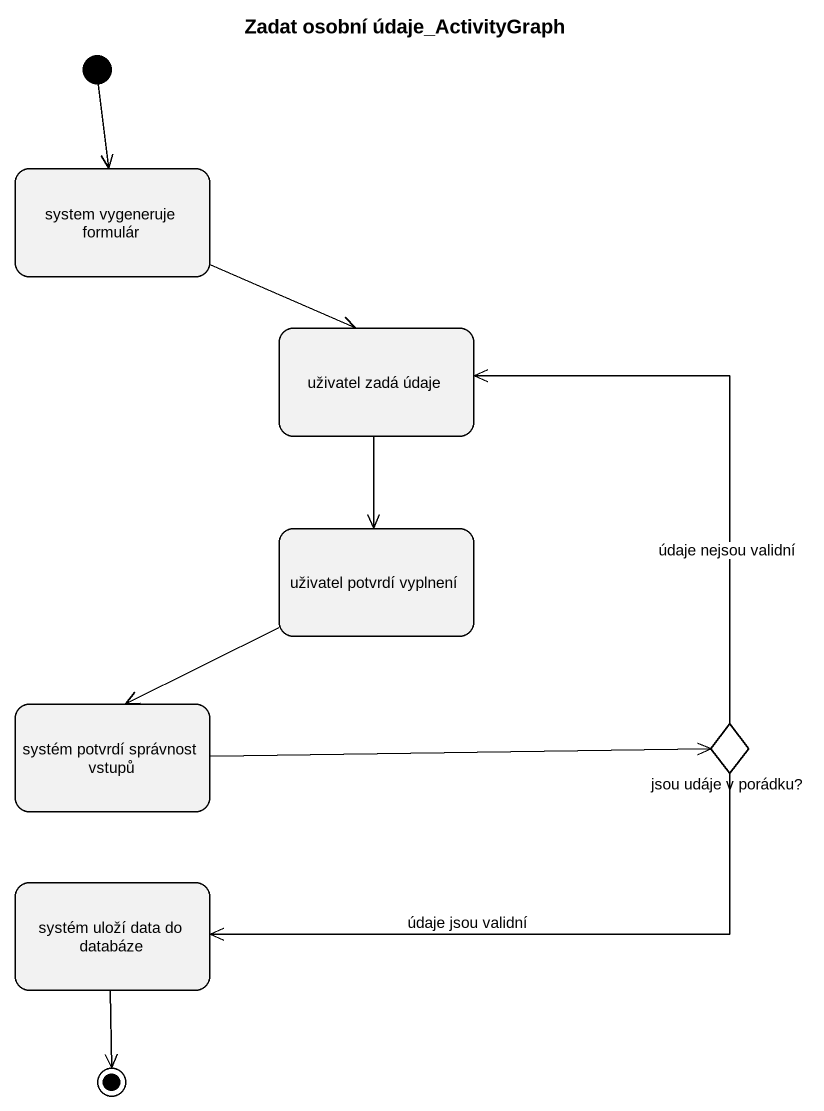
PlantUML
@startuml
title Zadat osobní údaje_ActivityGraph
hide empty description
state "system vygeneruje formulár" as system_vygeneruje_formulár
state "uživatel zadá údaje" as uživatel_zadá_údaje
state "uživatel potvrdí vyplnení" as uživatel_potvrdí_vyplnení
state "systém potvrdí správnost vstupů" as systém_potvrdí_správnost
state "jsou udáje v porádku?" as jsou_udáje_v_porádku <<choice>>
state "systém uloží data do databáze" as systém_uloží_data_do
[*] --> system_vygeneruje_formulár
system_vygeneruje_formulár --> uživatel_zadá_údaje
uživatel_zadá_údaje --> uživatel_potvrdí_vyplnení
uživatel_potvrdí_vyplnení --> systém_potvrdí_správnost
systém_potvrdí_správnost -right-> jsou_udáje_v_porádku
jsou_udáje_v_porádku -up-> uživatel_zadá_údaje : údaje nejsou validní
jsou_udáje_v_porádku -left-> systém_uloží_data_do : údaje jsou validní
systém_uloží_data_do --> [*]
@enduml
